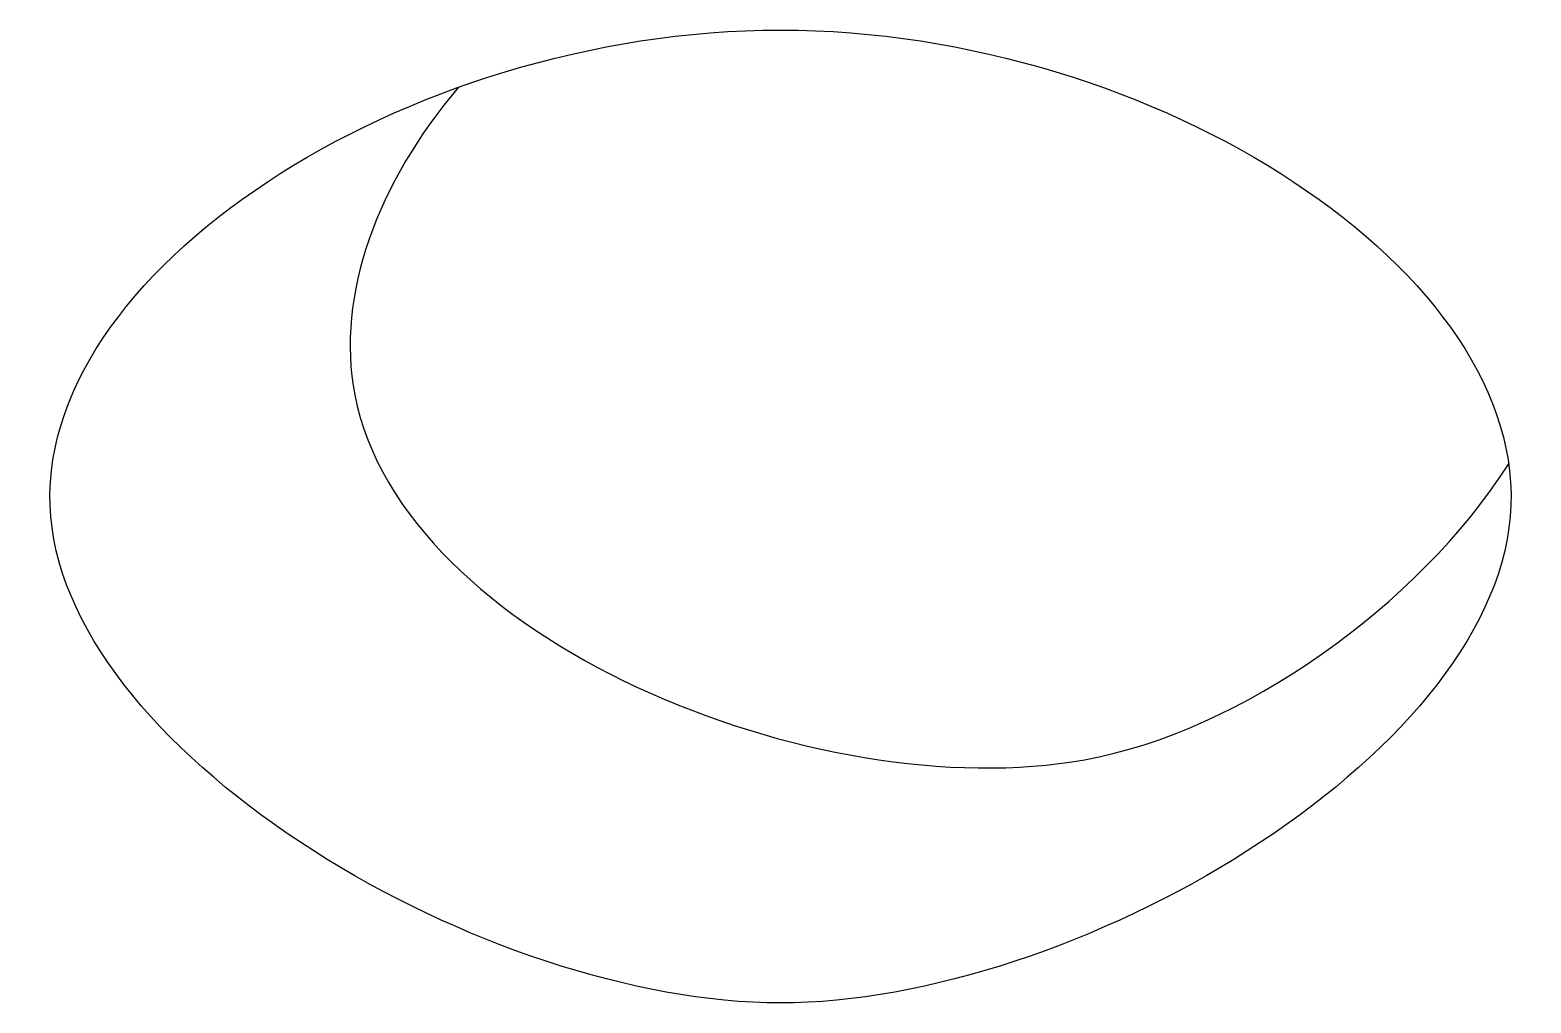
# Model space of a CAD drawing. Header units: millimetres. Extents: x 2.7 to 27.3, y 2 to 18.
import ezdxf

# ---------------------------------------------------------------- set-up
doc = ezdxf.new("R2010")
doc.units = ezdxf.units.MM
doc.layers.get('0').update_dxf_attribs({"lineweight": 25})

msp = doc.modelspace()

# ---------------------------------------------------------------- linework, layer by layer
msp.add_open_spline([(15, 2), (19.807, 2), (33.511, 10), (15, 22), (-3.511, 10), (10.193, 2), (15, 2)], degree=3)
msp.add_open_spline([(9.705, 17.058), (8.381, 15.502), (5.978, 9.12), (15.599, 5.205), (20, 6), (22.58, 6.466), (25.474, 8.522), (26.974, 10.865)], degree=3, knots=[23.180712, 23.180712, 23.180712, 23.180712, 28.678705, 42.095113, 42.095113, 42.095113, 49.961663, 49.961663, 49.961663, 49.961663])

doc.saveas('drawing.dxf')
